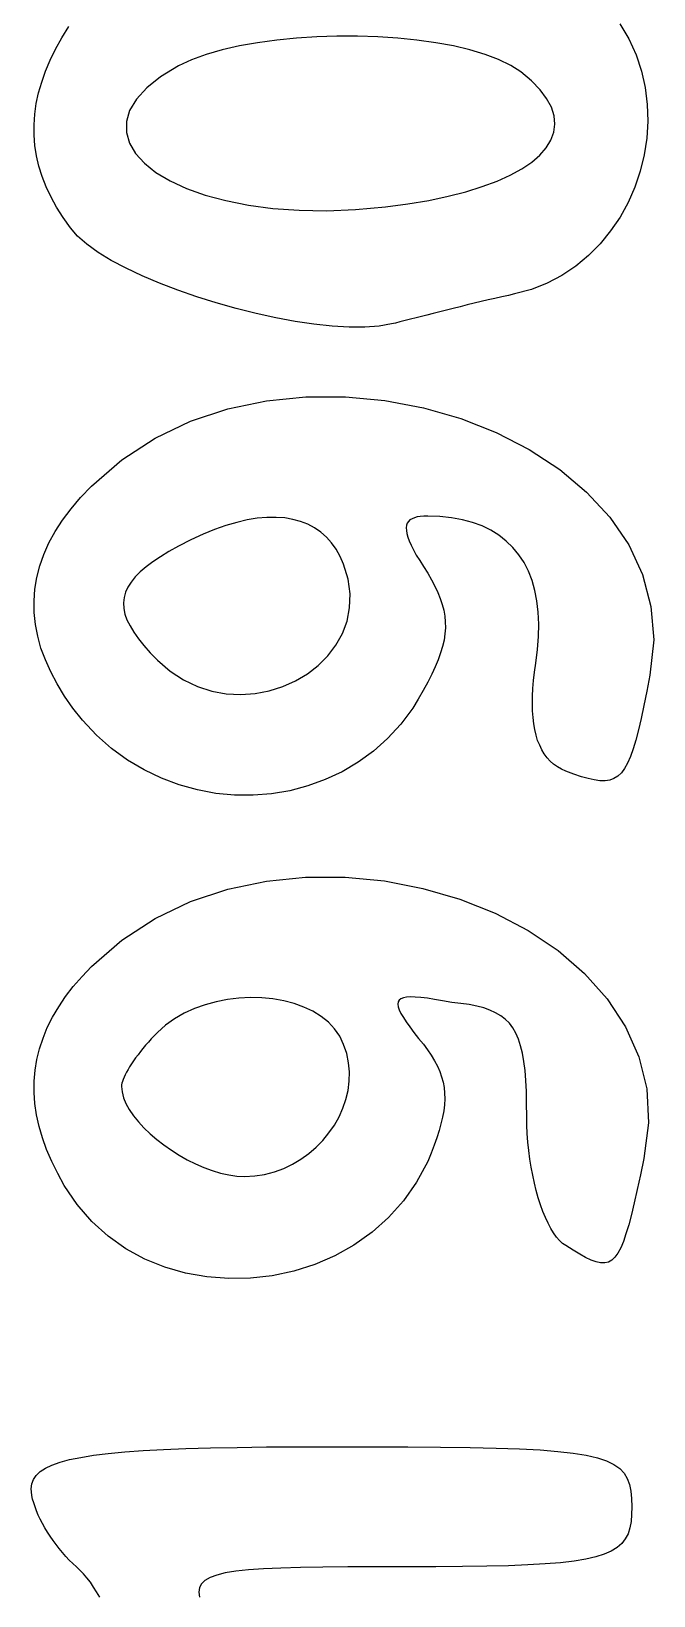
# Model space of a CAD drawing. Header units: metres. Extents: x -185 to 1201, y -340 to 309.
# Drawn here: x 894.59 to 898.25, y 62.11 to 71.31 of the extents above; entities that cross this region are included whole.
import ezdxf

# ---------------------------------------------------------------- set-up
doc = ezdxf.new("R2010")
doc.units = ezdxf.units.M

msp = doc.modelspace()

# ---------------------------------------------------------------- linework, layer by layer
for p, q in [((894.773, 71.2671), (894.814, 71.3344)), ((898.052, 71.3497), (898.105, 71.2604)), ((894.736, 71.2007), (894.773, 71.2671)), ((896.036, 71.2541), (895.924, 71.2386)), ((896.152, 71.2656), (896.036, 71.2541)), ((896.271, 71.2732), (896.152, 71.2656)), ((896.39, 71.277), (896.271, 71.2732)), ((896.51, 71.2769), (896.39, 71.277)), ((896.63, 71.2731), (896.51, 71.2769)), ((896.747, 71.2653), (896.63, 71.2731)), ((896.86, 71.2538), (896.747, 71.2653)), ((896.97, 71.2385), (896.86, 71.2538)), ((898.105, 71.2604), (898.147, 71.1676)), ((894.705, 71.1352), (894.736, 71.2007)), ((895.621, 71.1689), (895.535, 71.1378)), ((895.716, 71.1961), (895.621, 71.1689)), ((895.817, 71.2193), (895.716, 71.1961)), ((895.924, 71.2386), (895.817, 71.2193)), ((897.074, 71.2193), (896.97, 71.2385)), ((897.171, 71.1965), (897.074, 71.2193)), ((897.26, 71.1698), (897.171, 71.1965)), ((897.34, 71.1394), (897.26, 71.1698)), ((898.147, 71.1676), (898.179, 71.0721)), ((894.655, 71.0065), (894.677, 71.0705)), ((894.677, 71.0705), (894.705, 71.1352)), ((895.459, 71.1028), (895.354, 71.0385)), ((895.535, 71.1378), (895.459, 71.1028)), ((897.411, 71.1053), (897.34, 71.1394)), ((897.47, 71.0675), (897.411, 71.1053)), ((897.532, 71.0147), (897.47, 71.0675)), ((898.179, 71.0721), (898.201, 70.9746)), ((894.637, 70.9432), (894.655, 71.0065)), ((895.272, 70.9729), (895.212, 70.9067)), ((895.354, 71.0385), (895.272, 70.9729)), ((897.583, 70.9624), (897.532, 71.0147)), ((898.201, 70.9746), (898.213, 70.8759)), ((894.614, 70.8183), (894.623, 70.8805)), ((894.623, 70.8805), (894.637, 70.9432)), ((895.212, 70.9067), (895.172, 70.8404)), ((897.622, 70.9106), (897.583, 70.9624)), ((897.65, 70.8596), (897.622, 70.9106)), ((898.213, 70.8759), (898.216, 70.7768)), ((894.61, 70.7566), (894.614, 70.8183)), ((895.172, 70.8404), (895.153, 70.7748)), ((897.666, 70.8095), (897.65, 70.8596)), ((897.67, 70.7605), (897.666, 70.8095)), ((894.61, 70.6953), (894.61, 70.7566)), ((894.615, 70.6343), (894.61, 70.6953)), ((895.153, 70.7748), (895.153, 70.7103)), ((895.153, 70.7103), (895.171, 70.6477)), ((897.647, 70.6662), (897.664, 70.7126)), ((897.664, 70.7126), (897.67, 70.7605)), ((898.216, 70.7768), (898.21, 70.6779)), ((894.625, 70.5735), (894.615, 70.6343)), ((895.171, 70.6477), (895.206, 70.5874)), ((897.582, 70.578), (897.62, 70.6212)), ((897.62, 70.6212), (897.647, 70.6662)), ((898.21, 70.6779), (898.195, 70.5801)), ((894.639, 70.513), (894.625, 70.5735)), ((894.658, 70.4526), (894.639, 70.513)), ((895.206, 70.5874), (895.259, 70.5302)), ((895.259, 70.5302), (895.326, 70.4766)), ((897.476, 70.4973), (897.534, 70.5366)), ((897.534, 70.5366), (897.582, 70.578)), ((898.195, 70.5801), (898.172, 70.4841)), ((894.682, 70.3923), (894.658, 70.4526)), ((895.326, 70.4766), (895.409, 70.4272)), ((895.409, 70.4272), (895.506, 70.3827)), ((897.244, 70.3928), (897.331, 70.4252)), ((897.331, 70.4252), (897.408, 70.4601)), ((897.408, 70.4601), (897.476, 70.4973)), ((898.172, 70.4841), (898.14, 70.3906)), ((894.71, 70.3319), (894.682, 70.3923)), ((894.743, 70.2715), (894.71, 70.3319)), ((895.506, 70.3827), (895.615, 70.3436)), ((895.615, 70.3436), (895.737, 70.3106)), ((896.929, 70.3122), (897.043, 70.3361)), ((897.043, 70.3361), (897.148, 70.3631)), ((897.148, 70.3631), (897.244, 70.3928)), ((898.14, 70.3906), (898.1, 70.3004)), ((894.781, 70.211), (894.743, 70.2715)), ((895.737, 70.3106), (895.871, 70.2842)), ((895.871, 70.2842), (896.014, 70.2651)), ((896.014, 70.2651), (896.167, 70.2539)), ((896.167, 70.2539), (896.329, 70.2512)), ((896.329, 70.2512), (896.499, 70.2576)), ((896.499, 70.2576), (896.676, 70.2737)), ((896.676, 70.2737), (896.807, 70.2913)), ((896.807, 70.2913), (896.929, 70.3122)), ((898.1, 70.3004), (898.053, 70.2143)), ((894.824, 70.1503), (894.781, 70.211)), ((894.865, 70.1024), (894.824, 70.1503)), ((898.053, 70.2143), (897.998, 70.133)), ((894.92, 70.0545), (894.865, 70.1024)), ((894.987, 70.0067), (894.92, 70.0545)), ((897.937, 70.0573), (897.868, 69.9879)), ((897.998, 70.133), (897.937, 70.0573)), ((895.064, 69.9595), (894.987, 70.0067)), ((895.151, 69.9133), (895.064, 69.9595)), ((897.868, 69.9879), (897.793, 69.9256)), ((895.246, 69.8683), (895.151, 69.9133)), ((895.348, 69.8251), (895.246, 69.8683)), ((897.712, 69.8711), (897.625, 69.8252)), ((897.793, 69.9256), (897.712, 69.8711)), ((895.455, 69.784), (895.348, 69.8251)), ((895.567, 69.7452), (895.455, 69.784)), ((897.532, 69.7887), (897.434, 69.7622)), ((897.625, 69.8252), (897.532, 69.7887)), ((895.681, 69.7093), (895.567, 69.7452)), ((895.798, 69.6765), (895.681, 69.7093)), ((897.114, 69.6874), (897.073, 69.6774)), ((897.155, 69.6975), (897.114, 69.6874)), ((897.196, 69.7074), (897.155, 69.6975)), ((897.237, 69.7173), (897.196, 69.7074)), ((897.278, 69.7269), (897.237, 69.7173)), ((897.318, 69.7363), (897.278, 69.7269)), ((897.358, 69.7454), (897.318, 69.7363)), ((897.397, 69.754), (897.358, 69.7454)), ((897.434, 69.7622), (897.397, 69.754)), ((895.915, 69.6474), (895.798, 69.6765)), ((896.031, 69.6221), (895.915, 69.6474)), ((896.145, 69.6011), (896.031, 69.6221)), ((896.255, 69.5847), (896.145, 69.6011)), ((896.734, 69.5915), (896.711, 69.5858)), ((896.759, 69.5979), (896.734, 69.5915)), ((896.918, 69.6385), (896.759, 69.5979)), ((896.956, 69.6479), (896.918, 69.6385)), ((896.994, 69.6576), (896.956, 69.6479)), ((897.033, 69.6674), (896.994, 69.6576)), ((897.073, 69.6774), (897.033, 69.6674)), ((896.361, 69.5734), (896.255, 69.5847)), ((896.461, 69.5675), (896.361, 69.5734)), ((896.553, 69.5673), (896.461, 69.5675)), ((896.637, 69.5733), (896.553, 69.5673)), ((896.711, 69.5858), (896.637, 69.5733)), ((895.749, 69.0867), (895.976, 69.1344)), ((895.976, 69.1344), (896.207, 69.1578)), ((896.207, 69.1578), (896.44, 69.1581)), ((896.44, 69.1581), (896.671, 69.1362)), ((896.671, 69.1362), (896.898, 69.0933)), ((895.53, 69.0138), (895.749, 69.0867)), ((896.898, 69.0933), (897.117, 69.0302)), ((895.321, 68.9146), (895.53, 69.0138)), ((897.117, 69.0302), (897.325, 68.9481)), ((897.325, 68.9481), (897.52, 68.848)), ((895.126, 68.7881), (895.321, 68.9146)), ((894.947, 68.6333), (895.126, 68.7881)), ((897.52, 68.848), (897.699, 68.7308)), ((897.699, 68.7308), (897.857, 68.5978)), ((894.884, 68.567), (894.947, 68.6333)), ((897.857, 68.5978), (897.993, 68.4498)), ((894.778, 68.4337), (894.828, 68.5005)), ((894.828, 68.5005), (894.884, 68.567)), ((894.735, 68.3666), (894.778, 68.4337)), ((895.737, 68.4016), (895.671, 68.3784)), ((895.801, 68.4203), (895.737, 68.4016)), ((895.863, 68.4344), (895.801, 68.4203)), ((895.922, 68.444), (895.863, 68.4344)), ((895.978, 68.449), (895.922, 68.444)), ((896.032, 68.4497), (895.978, 68.449)), ((896.083, 68.4459), (896.032, 68.4497)), ((896.131, 68.4378), (896.083, 68.4459)), ((896.176, 68.4253), (896.131, 68.4378)), ((896.219, 68.4086), (896.176, 68.4253)), ((896.258, 68.3876), (896.219, 68.4086)), ((896.799, 68.4028), (896.797, 68.3886)), ((896.803, 68.4152), (896.799, 68.4028)), ((896.81, 68.4257), (896.803, 68.4152)), ((896.819, 68.4346), (896.81, 68.4257)), ((896.831, 68.4418), (896.819, 68.4346)), ((896.845, 68.4475), (896.831, 68.4418)), ((896.861, 68.4518), (896.845, 68.4475)), ((896.879, 68.4547), (896.861, 68.4518)), ((896.9, 68.4564), (896.879, 68.4547)), ((896.923, 68.4569), (896.9, 68.4564)), ((896.995, 68.4546), (896.923, 68.4569)), ((897.063, 68.4475), (896.995, 68.4546)), ((897.127, 68.4358), (897.063, 68.4475)), ((897.187, 68.4195), (897.127, 68.4358)), ((897.243, 68.3988), (897.187, 68.4195)), ((897.294, 68.3736), (897.243, 68.3988)), ((897.993, 68.4498), (898.104, 68.2879)), ((894.698, 68.2993), (894.735, 68.3666)), ((895.532, 68.3179), (895.459, 68.2805)), ((895.603, 68.3504), (895.532, 68.3179)), ((895.671, 68.3784), (895.603, 68.3504)), ((896.295, 68.3624), (896.258, 68.3876)), ((896.328, 68.333), (896.295, 68.3624)), ((896.358, 68.2995), (896.328, 68.333)), ((896.797, 68.3886), (896.798, 68.3724)), ((896.798, 68.3724), (896.801, 68.3541)), ((896.801, 68.3541), (896.807, 68.3336)), ((896.807, 68.3336), (896.815, 68.3109)), ((896.815, 68.3109), (896.826, 68.2858)), ((897.342, 68.344), (897.294, 68.3736)), ((897.385, 68.3102), (897.342, 68.344)), ((897.424, 68.2721), (897.385, 68.3102)), ((894.644, 68.1638), (894.668, 68.2317)), ((894.668, 68.2317), (894.698, 68.2993)), ((895.353, 68.2184), (895.308, 68.1882)), ((895.403, 68.2492), (895.353, 68.2184)), ((895.459, 68.2805), (895.403, 68.2492)), ((896.385, 68.262), (896.358, 68.2995)), ((896.409, 68.2204), (896.385, 68.262)), ((896.429, 68.1747), (896.409, 68.2204)), ((896.826, 68.2858), (896.84, 68.2583)), ((896.84, 68.2583), (896.856, 68.2282)), ((896.856, 68.2282), (896.876, 68.1955)), ((897.459, 68.2298), (897.424, 68.2721)), ((897.489, 68.1835), (897.459, 68.2298)), ((898.104, 68.2879), (898.185, 68.1131)), ((894.626, 68.0957), (894.644, 68.1638)), ((895.234, 68.1287), (895.204, 68.0991)), ((895.268, 68.1583), (895.234, 68.1287)), ((895.308, 68.1882), (895.268, 68.1583)), ((896.455, 68.086), (896.429, 68.1747)), ((896.876, 68.1955), (896.898, 68.16)), ((896.898, 68.16), (896.923, 68.1218)), ((896.923, 68.1218), (896.945, 68.0829)), ((897.515, 68.1331), (897.489, 68.1835)), ((897.536, 68.0787), (897.515, 68.1331)), ((894.61, 67.9586), (894.615, 68.0273)), ((894.615, 68.0273), (894.626, 68.0957)), ((895.161, 68.0395), (895.148, 68.0093)), ((895.18, 68.0694), (895.161, 68.0395)), ((895.204, 68.0991), (895.18, 68.0694)), ((896.467, 68.0003), (896.455, 68.086)), ((896.945, 68.0829), (896.965, 68.0453)), ((896.965, 68.0453), (896.982, 68.0088)), ((897.553, 68.0205), (897.536, 68.0787)), ((898.185, 68.1131), (898.235, 67.9266)), ((894.611, 67.8897), (894.61, 67.9586)), ((895.139, 67.9785), (895.136, 67.947)), ((895.136, 67.947), (895.137, 67.9148)), ((895.148, 68.0093), (895.139, 67.9785)), ((896.464, 67.9181), (896.467, 68.0003)), ((896.982, 68.0088), (896.997, 67.9732)), ((896.997, 67.9732), (897.008, 67.9382)), ((897.008, 67.9382), (897.017, 67.9037)), ((897.565, 67.9584), (897.553, 68.0205)), ((897.573, 67.8925), (897.565, 67.9584)), ((894.618, 67.8205), (894.611, 67.8897)), ((895.137, 67.9148), (895.144, 67.8816)), ((895.144, 67.8816), (895.156, 67.8473)), ((895.156, 67.8473), (895.174, 67.8117)), ((896.449, 67.84), (896.464, 67.9181)), ((897.017, 67.9037), (897.023, 67.8693)), ((897.023, 67.8693), (897.026, 67.8348)), ((897.576, 67.8229), (897.573, 67.8925)), ((898.235, 67.9266), (898.251, 67.7292)), ((894.632, 67.7511), (894.618, 67.8205)), ((894.651, 67.6814), (894.632, 67.7511)), ((895.174, 67.8117), (895.196, 67.7748)), ((895.196, 67.7748), (895.223, 67.7363)), ((896.384, 67.6983), (896.422, 67.7665)), ((896.422, 67.7665), (896.449, 67.84)), ((897.024, 67.7646), (897.019, 67.7285)), ((897.027, 67.8), (897.024, 67.7646)), ((897.026, 67.8348), (897.027, 67.8)), ((897.569, 67.6729), (897.575, 67.7497)), ((897.575, 67.7497), (897.576, 67.8229)), ((894.677, 67.6114), (894.651, 67.6814)), ((895.223, 67.7363), (895.255, 67.6962)), ((895.255, 67.6962), (895.293, 67.6542)), ((896.336, 67.6359), (896.384, 67.6983)), ((897.01, 67.6913), (896.999, 67.6528)), ((897.019, 67.7285), (897.01, 67.6913)), ((897.558, 67.5926), (897.569, 67.6729)), ((898.251, 67.7292), (898.228, 67.5221)), ((894.708, 67.5411), (894.677, 67.6114)), ((895.293, 67.6542), (895.335, 67.6103)), ((895.335, 67.6103), (895.409, 67.5456)), ((896.217, 67.5306), (896.28, 67.5798)), ((896.28, 67.5798), (896.336, 67.6359)), ((896.967, 67.5711), (896.947, 67.5274)), ((896.985, 67.6128), (896.967, 67.5711)), ((896.999, 67.6528), (896.985, 67.6128)), ((897.551, 67.5408), (897.558, 67.5926)), ((894.746, 67.4706), (894.708, 67.5411)), ((895.409, 67.5456), (895.488, 67.4942)), ((895.488, 67.4942), (895.57, 67.4553)), ((896.071, 67.4554), (896.147, 67.489)), ((896.147, 67.489), (896.217, 67.5306)), ((896.924, 67.4815), (896.897, 67.4331)), ((896.947, 67.5274), (896.924, 67.4815)), ((897.541, 67.4434), (897.545, 67.491)), ((897.545, 67.491), (897.551, 67.5408)), ((898.228, 67.5221), (898.21, 67.4288)), ((894.79, 67.3998), (894.746, 67.4706)), ((894.839, 67.3288), (894.79, 67.3998)), ((895.57, 67.4553), (895.654, 67.4285)), ((895.654, 67.4285), (895.739, 67.4132)), ((895.739, 67.4132), (895.825, 67.4088)), ((895.825, 67.4088), (895.909, 67.4148)), ((895.909, 67.4148), (895.992, 67.4305)), ((895.992, 67.4305), (896.071, 67.4554)), ((896.867, 67.3821), (896.835, 67.328)), ((896.897, 67.4331), (896.867, 67.3821)), ((897.538, 67.3545), (897.539, 67.3979)), ((897.539, 67.3979), (897.541, 67.4434)), ((898.21, 67.4288), (898.193, 67.3443)), ((894.894, 67.2575), (894.839, 67.3288)), ((896.835, 67.328), (896.765, 67.2348)), ((897.539, 67.3132), (897.538, 67.3545)), ((897.542, 67.2741), (897.539, 67.3132)), ((898.193, 67.3443), (898.177, 67.2685)), ((894.977, 67.1698), (894.894, 67.2575)), ((896.765, 67.2348), (896.687, 67.1508)), ((897.546, 67.237), (897.542, 67.2741)), ((897.552, 67.2021), (897.546, 67.237)), ((897.56, 67.1693), (897.552, 67.2021)), ((898.161, 67.2009), (898.146, 67.1412)), ((898.177, 67.2685), (898.161, 67.2009)), ((895.065, 67.0918), (894.977, 67.1698)), ((896.687, 67.1508), (896.604, 67.0762)), ((897.569, 67.1386), (897.56, 67.1693)), ((897.581, 67.11), (897.569, 67.1386)), ((897.594, 67.0836), (897.581, 67.11)), ((898.146, 67.1412), (898.13, 67.089)), ((895.159, 67.0236), (895.065, 67.0918)), ((895.257, 66.9651), (895.159, 67.0236)), ((896.604, 67.0762), (896.514, 67.0108)), ((897.608, 67.0592), (897.594, 67.0836)), ((897.625, 67.037), (897.608, 67.0592)), ((897.643, 67.0169), (897.625, 67.037)), ((897.663, 66.9989), (897.643, 67.0169)), ((898.114, 67.044), (898.097, 67.0059)), ((898.13, 67.089), (898.114, 67.044)), ((895.359, 66.9163), (895.257, 66.9651)), ((896.42, 66.9549), (896.321, 66.9083)), ((896.514, 67.0108), (896.42, 66.9549)), ((897.685, 66.983), (897.663, 66.9989)), ((897.709, 66.9693), (897.685, 66.983)), ((897.734, 66.9576), (897.709, 66.9693)), ((897.782, 66.9404), (897.734, 66.9576)), ((897.826, 66.9258), (897.782, 66.9404)), ((897.866, 66.9143), (897.826, 66.9258)), ((898.04, 66.9292), (898.017, 66.915)), ((898.061, 66.9488), (898.04, 66.9292)), ((898.08, 66.9743), (898.061, 66.9488)), ((898.097, 67.0059), (898.08, 66.9743)), ((895.463, 66.8771), (895.359, 66.9163)), ((895.57, 66.8476), (895.463, 66.8771)), ((895.679, 66.8277), (895.57, 66.8476)), ((896.114, 66.8435), (896.006, 66.8252)), ((896.219, 66.8712), (896.114, 66.8435)), ((896.321, 66.9083), (896.219, 66.8712)), ((897.902, 66.9063), (897.866, 66.9143)), ((897.935, 66.902), (897.902, 66.9063)), ((897.965, 66.9017), (897.935, 66.902)), ((897.993, 66.906), (897.965, 66.9017)), ((898.017, 66.915), (897.993, 66.906)), ((895.788, 66.8173), (895.679, 66.8277)), ((895.898, 66.8165), (895.788, 66.8173)), ((896.006, 66.8252), (895.898, 66.8165)), ((895.749, 66.2644), (895.975, 66.3119)), ((895.975, 66.3119), (896.206, 66.3351)), ((896.206, 66.3351), (896.438, 66.3351)), ((896.438, 66.3351), (896.669, 66.3129)), ((896.669, 66.3129), (896.895, 66.2694)), ((895.321, 66.0924), (895.53, 66.1915)), ((895.53, 66.1915), (895.749, 66.2644)), ((896.895, 66.2694), (897.112, 66.2058)), ((897.112, 66.2058), (897.319, 66.1229)), ((897.319, 66.1229), (897.513, 66.0219)), ((895.126, 65.9659), (895.321, 66.0924)), ((897.513, 66.0219), (897.689, 65.9038)), ((894.947, 65.8111), (895.126, 65.9659)), ((897.689, 65.9038), (897.845, 65.7695)), ((894.841, 65.6936), (894.892, 65.7526)), ((894.892, 65.7526), (894.947, 65.8111)), ((897.845, 65.7695), (897.978, 65.6201)), ((894.795, 65.634), (894.841, 65.6936)), ((894.719, 65.5132), (894.755, 65.5739)), ((894.755, 65.5739), (894.795, 65.634)), ((895.552, 65.563), (895.492, 65.5355)), ((895.615, 65.5857), (895.552, 65.563)), ((895.68, 65.6034), (895.615, 65.5857)), ((895.747, 65.6163), (895.68, 65.6034)), ((895.814, 65.6243), (895.747, 65.6163)), ((895.882, 65.6275), (895.814, 65.6243)), ((895.948, 65.6259), (895.882, 65.6275)), ((896.014, 65.6196), (895.948, 65.6259)), ((896.077, 65.6085), (896.014, 65.6196)), ((896.138, 65.5927), (896.077, 65.6085)), ((896.195, 65.5722), (896.138, 65.5927)), ((896.248, 65.5471), (896.195, 65.5722)), ((896.297, 65.5173), (896.248, 65.5471)), ((896.749, 65.6022), (896.748, 65.5893)), ((896.748, 65.5893), (896.75, 65.5738)), ((896.755, 65.6127), (896.749, 65.6022)), ((896.75, 65.5738), (896.756, 65.5557)), ((896.765, 65.6207), (896.755, 65.6127)), ((896.756, 65.5557), (896.766, 65.5349)), ((896.78, 65.6265), (896.765, 65.6207)), ((896.799, 65.6301), (896.78, 65.6265)), ((896.822, 65.6315), (896.799, 65.6301)), ((896.85, 65.6309), (896.822, 65.6315)), ((896.883, 65.6282), (896.85, 65.6309)), ((896.921, 65.6237), (896.883, 65.6282)), ((896.963, 65.6173), (896.921, 65.6237)), ((897.011, 65.6092), (896.963, 65.6173)), ((897.064, 65.5994), (897.011, 65.6092)), ((897.117, 65.5936), (897.064, 65.5994)), ((897.166, 65.5864), (897.117, 65.5936)), ((897.211, 65.5776), (897.166, 65.5864)), ((897.252, 65.567), (897.211, 65.5776)), ((897.289, 65.5542), (897.252, 65.567)), ((897.322, 65.5391), (897.289, 65.5542)), ((897.978, 65.6201), (898.086, 65.4566)), ((894.663, 65.3899), (894.688, 65.4519)), ((894.688, 65.4519), (894.719, 65.5132)), ((895.383, 65.4655), (895.335, 65.423)), ((895.435, 65.503), (895.383, 65.4655)), ((895.492, 65.5355), (895.435, 65.503)), ((896.34, 65.4829), (896.297, 65.5173)), ((896.376, 65.444), (896.34, 65.4829)), ((896.766, 65.5349), (896.78, 65.5114)), ((896.78, 65.5114), (896.797, 65.485)), ((896.797, 65.485), (896.818, 65.4556)), ((896.818, 65.4556), (896.842, 65.4232)), ((897.352, 65.5213), (897.322, 65.5391)), ((897.379, 65.5007), (897.352, 65.5213)), ((897.403, 65.4768), (897.379, 65.5007)), ((897.423, 65.4495), (897.403, 65.4768)), ((898.086, 65.4566), (898.164, 65.2801)), ((894.642, 65.3274), (894.663, 65.3899)), ((895.282, 65.3667), (895.266, 65.3477)), ((895.299, 65.3856), (895.282, 65.3667)), ((895.317, 65.4044), (895.299, 65.3856)), ((895.335, 65.423), (895.317, 65.4044)), ((896.406, 65.4005), (896.376, 65.444)), ((896.429, 65.3525), (896.406, 65.4005)), ((896.842, 65.4232), (896.87, 65.3878)), ((896.87, 65.3878), (896.898, 65.3539)), ((897.441, 65.4185), (897.423, 65.4495)), ((897.456, 65.3835), (897.441, 65.4185)), ((897.469, 65.3443), (897.456, 65.3835)), ((894.627, 65.2642), (894.642, 65.3274)), ((895.207, 65.2732), (895.195, 65.2553)), ((895.221, 65.2915), (895.207, 65.2732)), ((895.235, 65.31), (895.221, 65.2915)), ((895.25, 65.3288), (895.235, 65.31)), ((895.266, 65.3477), (895.25, 65.3288)), ((896.447, 65.2991), (896.429, 65.3525)), ((896.458, 65.245), (896.447, 65.2991)), ((896.898, 65.3539), (896.922, 65.3208)), ((896.922, 65.3208), (896.944, 65.2885)), ((896.944, 65.2885), (896.963, 65.2567)), ((897.48, 65.3006), (897.469, 65.3443)), ((897.488, 65.2522), (897.48, 65.3006)), ((898.164, 65.2801), (898.21, 65.0915)), ((894.611, 65.1359), (894.617, 65.2004)), ((894.617, 65.2004), (894.627, 65.2642)), ((895.154, 65.189), (895.146, 65.1741)), ((895.163, 65.2046), (895.154, 65.189)), ((895.172, 65.2209), (895.163, 65.2046)), ((895.183, 65.2378), (895.172, 65.2209)), ((895.195, 65.2553), (895.183, 65.2378)), ((896.463, 65.1906), (896.458, 65.245)), ((896.461, 65.1363), (896.463, 65.1906)), ((896.963, 65.2567), (896.98, 65.2252)), ((896.98, 65.2252), (896.994, 65.1938)), ((896.994, 65.1938), (897.005, 65.1623)), ((897.495, 65.1987), (897.488, 65.2522)), ((897.499, 65.1399), (897.495, 65.1987)), ((894.611, 65.0707), (894.611, 65.1359)), ((895.126, 65.124), (895.124, 65.1141)), ((895.124, 65.1141), (895.124, 65.1055)), ((895.124, 65.1055), (895.127, 65.0731)), ((895.129, 65.135), (895.126, 65.124)), ((895.134, 65.147), (895.129, 65.135)), ((895.139, 65.1601), (895.134, 65.147)), ((895.146, 65.1741), (895.139, 65.1601)), ((896.455, 65.0824), (896.461, 65.1363)), ((897.005, 65.1623), (897.013, 65.1307)), ((897.013, 65.1307), (897.019, 65.0986)), ((897.019, 65.0986), (897.022, 65.0659)), ((897.503, 65.0756), (897.499, 65.1399)), ((898.21, 65.0915), (898.22, 64.8919)), ((894.615, 65.0048), (894.611, 65.0707)), ((894.625, 64.9383), (894.615, 65.0048)), ((895.127, 65.0731), (895.136, 65.0393)), ((895.136, 65.0393), (895.15, 65.0046)), ((895.15, 65.0046), (895.17, 64.9692)), ((896.424, 64.9773), (896.442, 65.0293)), ((896.442, 65.0293), (896.455, 65.0824)), ((897.021, 64.9979), (897.017, 64.9622)), ((897.023, 65.0324), (897.021, 64.9979)), ((897.022, 65.0659), (897.023, 65.0324)), ((897.504, 65.0054), (897.503, 65.0756)), ((897.505, 64.9292), (897.504, 65.0054)), ((894.64, 64.871), (894.625, 64.9383)), ((895.17, 64.9692), (895.194, 64.9336)), ((895.194, 64.9336), (895.223, 64.8979)), ((896.375, 64.8784), (896.402, 64.9269)), ((896.402, 64.9269), (896.424, 64.9773)), ((897.01, 64.9252), (897.001, 64.8867)), ((897.017, 64.9622), (897.01, 64.9252)), ((897.506, 64.8788), (897.505, 64.9292)), ((894.659, 64.803), (894.64, 64.871)), ((895.223, 64.8979), (895.256, 64.8625)), ((895.256, 64.8625), (895.292, 64.8278)), ((895.292, 64.8278), (895.331, 64.7941)), ((896.307, 64.7885), (896.343, 64.8321)), ((896.343, 64.8321), (896.375, 64.8784)), ((896.99, 64.8465), (896.977, 64.8043)), ((897.001, 64.8867), (896.99, 64.8465)), ((897.508, 64.8284), (897.506, 64.8788)), ((897.512, 64.7782), (897.508, 64.8284)), ((898.22, 64.8919), (898.193, 64.6822)), ((894.684, 64.7343), (894.659, 64.803)), ((894.714, 64.6648), (894.684, 64.7343)), ((895.331, 64.7941), (895.373, 64.7616)), ((895.373, 64.7616), (895.417, 64.7307)), ((895.417, 64.7307), (895.463, 64.7017)), ((896.225, 64.7108), (896.268, 64.748)), ((896.268, 64.748), (896.307, 64.7885)), ((896.961, 64.7601), (896.943, 64.7136)), ((896.977, 64.8043), (896.961, 64.7601)), ((897.517, 64.7284), (897.512, 64.7782)), ((897.523, 64.6792), (897.517, 64.7284)), ((894.749, 64.5945), (894.714, 64.6648)), ((895.463, 64.7017), (895.51, 64.6749)), ((895.51, 64.6749), (895.558, 64.6507)), ((895.558, 64.6507), (895.607, 64.6293)), ((895.607, 64.6293), (895.656, 64.6111)), ((896.077, 64.6232), (896.129, 64.648)), ((896.129, 64.648), (896.178, 64.6774)), ((896.178, 64.6774), (896.225, 64.7108)), ((896.923, 64.6646), (896.858, 64.5433)), ((896.943, 64.7136), (896.923, 64.6646)), ((897.531, 64.6309), (897.523, 64.6792)), ((897.54, 64.5836), (897.531, 64.6309)), ((898.193, 64.6822), (898.173, 64.5864)), ((894.788, 64.5235), (894.749, 64.5945)), ((895.656, 64.6111), (895.705, 64.5964)), ((895.705, 64.5964), (895.754, 64.5855)), ((895.754, 64.5855), (895.801, 64.5787)), ((895.801, 64.5787), (895.847, 64.5764)), ((895.847, 64.5764), (895.907, 64.5795)), ((895.907, 64.5795), (895.965, 64.5886)), ((895.965, 64.5886), (896.022, 64.6033)), ((896.022, 64.6033), (896.077, 64.6232)), ((896.858, 64.5433), (896.781, 64.4335)), ((897.55, 64.5377), (897.54, 64.5836)), ((897.561, 64.4933), (897.55, 64.5377)), ((898.173, 64.5864), (898.154, 64.4998)), ((894.863, 64.411), (894.788, 64.5235)), ((897.573, 64.4507), (897.561, 64.4933)), ((897.586, 64.4101), (897.573, 64.4507)), ((898.154, 64.4998), (898.136, 64.4221)), ((894.949, 64.3117), (894.863, 64.411)), ((896.781, 64.4335), (896.693, 64.3352)), ((897.6, 64.3716), (897.586, 64.4101)), ((897.615, 64.3356), (897.6, 64.3716)), ((898.12, 64.353), (898.104, 64.2922)), ((898.136, 64.4221), (898.12, 64.353)), ((895.045, 64.2254), (894.949, 64.3117)), ((896.693, 64.3352), (896.596, 64.2486)), ((897.63, 64.3023), (897.615, 64.3356)), ((897.646, 64.2718), (897.63, 64.3023)), ((897.663, 64.2445), (897.646, 64.2718)), ((898.104, 64.2922), (898.088, 64.2395)), ((895.149, 64.1521), (895.045, 64.2254)), ((896.49, 64.1737), (896.377, 64.1107)), ((896.596, 64.2486), (896.49, 64.1737)), ((897.68, 64.2205), (897.663, 64.2445)), ((897.698, 64.2), (897.68, 64.2205)), ((897.716, 64.1833), (897.698, 64.2)), ((897.734, 64.1707), (897.716, 64.1833)), ((897.777, 64.1434), (897.734, 64.1707)), ((898.073, 64.1944), (898.057, 64.1567)), ((898.088, 64.2395), (898.073, 64.1944)), ((895.261, 64.0916), (895.149, 64.1521)), ((895.378, 64.0439), (895.261, 64.0916)), ((896.377, 64.1107), (896.259, 64.0596)), ((897.816, 64.1198), (897.777, 64.1434)), ((897.851, 64.1002), (897.816, 64.1198)), ((897.883, 64.085), (897.851, 64.1002)), ((897.912, 64.0745), (897.883, 64.085)), ((897.939, 64.0689), (897.912, 64.0745)), ((897.985, 64.0739), (897.963, 64.0686)), ((898.005, 64.085), (897.985, 64.0739)), ((898.023, 64.1023), (898.005, 64.085)), ((898.04, 64.1261), (898.023, 64.1023)), ((898.057, 64.1567), (898.04, 64.1261)), ((895.501, 64.0089), (895.378, 64.0439)), ((895.626, 63.9864), (895.501, 64.0089)), ((895.754, 63.9764), (895.626, 63.9864)), ((896.01, 63.9936), (895.882, 63.9789)), ((896.136, 64.0205), (896.01, 63.9936)), ((896.259, 64.0596), (896.136, 64.0205)), ((897.963, 64.0686), (897.939, 64.0689)), ((895.882, 63.9789), (895.754, 63.9764)), ((895.251, 62.9657), (895.371, 62.9722)), ((895.371, 62.9722), (895.502, 62.9776)), ((895.502, 62.9776), (895.647, 62.9818)), ((895.647, 62.9818), (895.804, 62.985)), ((895.804, 62.985), (895.975, 62.9872)), ((895.975, 62.9872), (896.159, 62.9885)), ((896.159, 62.9885), (896.358, 62.9889)), ((896.358, 62.9889), (896.593, 62.9887)), ((896.593, 62.9887), (896.806, 62.9881)), ((896.806, 62.9881), (896.999, 62.9867)), ((896.999, 62.9867), (897.172, 62.9844)), ((897.172, 62.9844), (897.326, 62.9809)), ((897.326, 62.9809), (897.463, 62.976)), ((897.463, 62.976), (897.583, 62.9695)), ((897.583, 62.9695), (897.688, 62.9612)), ((894.677, 62.8624), (894.715, 62.8808)), ((894.715, 62.8808), (894.763, 62.8976)), ((894.763, 62.8976), (894.819, 62.9127)), ((894.819, 62.9127), (894.885, 62.9262)), ((894.885, 62.9262), (894.96, 62.9382)), ((894.96, 62.9382), (895.046, 62.9487)), ((895.046, 62.9487), (895.143, 62.9578)), ((895.143, 62.9578), (895.251, 62.9657)), ((897.688, 62.9612), (897.778, 62.9509)), ((897.778, 62.9509), (897.855, 62.9382)), ((897.855, 62.9382), (897.92, 62.923)), ((897.92, 62.923), (897.974, 62.9051)), ((897.974, 62.9051), (898.017, 62.8842)), ((898.017, 62.8842), (898.051, 62.8601)), ((894.597, 62.77), (894.607, 62.796)), ((894.607, 62.796), (894.623, 62.82)), ((894.623, 62.82), (894.646, 62.8421)), ((894.646, 62.8421), (894.677, 62.8624)), ((898.051, 62.8601), (898.077, 62.8326)), ((898.077, 62.8326), (898.096, 62.8015)), ((898.096, 62.8015), (898.109, 62.7665)), ((894.594, 62.7419), (894.597, 62.77)), ((894.595, 62.7228), (894.594, 62.7419)), ((894.598, 62.7024), (894.595, 62.7228)), ((894.602, 62.681), (894.598, 62.7024)), ((898.109, 62.7665), (898.117, 62.7274)), ((898.117, 62.7274), (898.121, 62.684)), ((894.608, 62.6587), (894.602, 62.681)), ((894.616, 62.6356), (894.608, 62.6587)), ((894.625, 62.6118), (894.616, 62.6356)), ((894.635, 62.5874), (894.625, 62.6118)), ((898.121, 62.684), (898.122, 62.6361)), ((898.122, 62.6361), (898.121, 62.5906)), ((894.647, 62.5627), (894.635, 62.5874)), ((894.66, 62.5378), (894.647, 62.5627)), ((894.674, 62.5126), (894.66, 62.5378)), ((894.689, 62.4875), (894.674, 62.5126)), ((898.111, 62.5115), (898.1, 62.4775)), ((898.118, 62.5491), (898.111, 62.5115)), ((898.121, 62.5906), (898.118, 62.5491)), ((894.705, 62.4625), (894.689, 62.4875)), ((894.722, 62.4378), (894.705, 62.4625)), ((894.74, 62.4135), (894.722, 62.4378)), ((898.063, 62.4199), (898.036, 62.3959)), ((898.084, 62.447), (898.063, 62.4199)), ((898.1, 62.4775), (898.084, 62.447)), ((894.758, 62.3897), (894.74, 62.4135)), ((894.777, 62.3666), (894.758, 62.3897)), ((894.797, 62.3443), (894.777, 62.3666)), ((894.817, 62.3228), (894.797, 62.3443)), ((897.852, 62.3273), (897.783, 62.3161)), ((897.911, 62.3407), (897.852, 62.3273)), ((897.96, 62.3564), (897.911, 62.3407)), ((898.002, 62.3748), (897.96, 62.3564)), ((898.036, 62.3959), (898.002, 62.3748)), ((894.838, 62.3025), (894.817, 62.3228)), ((894.859, 62.2833), (894.838, 62.3025)), ((894.88, 62.2636), (894.859, 62.2833)), ((894.901, 62.2417), (894.88, 62.2636)), ((894.921, 62.2178), (894.901, 62.2417)), ((895.684, 62.2348), (895.644, 62.2204)), ((895.734, 62.2469), (895.684, 62.2348)), ((895.796, 62.2568), (895.734, 62.2469)), ((895.871, 62.2648), (895.796, 62.2568)), ((895.958, 62.271), (895.871, 62.2648)), ((896.06, 62.2756), (895.958, 62.271)), ((896.175, 62.279), (896.06, 62.2756)), ((896.307, 62.2812), (896.175, 62.279)), ((896.454, 62.2825), (896.307, 62.2812)), ((896.618, 62.2832), (896.454, 62.2825)), ((896.799, 62.2833), (896.618, 62.2832)), ((896.971, 62.2836), (896.799, 62.2833)), ((897.128, 62.2846), (896.971, 62.2836)), ((897.27, 62.2865), (897.128, 62.2846)), ((897.397, 62.2895), (897.27, 62.2865)), ((897.512, 62.2938), (897.397, 62.2895)), ((897.614, 62.2995), (897.512, 62.2938)), ((897.704, 62.3069), (897.614, 62.2995)), ((897.783, 62.3161), (897.704, 62.3069)), ((894.941, 62.1919), (894.921, 62.2178)), ((894.96, 62.1643), (894.941, 62.1919)), ((894.978, 62.1351), (894.96, 62.1643)), ((895.583, 62.1606), (895.579, 62.1345)), ((895.594, 62.1835), (895.583, 62.1606)), ((895.614, 62.2033), (895.594, 62.1835)), ((895.644, 62.2204), (895.614, 62.2033)), ((894.996, 62.1044), (894.978, 62.1351)), ((895.579, 62.1345), (895.582, 62.105))]:
    msp.add_line(p, q)

doc.saveas('drawing.dxf')
